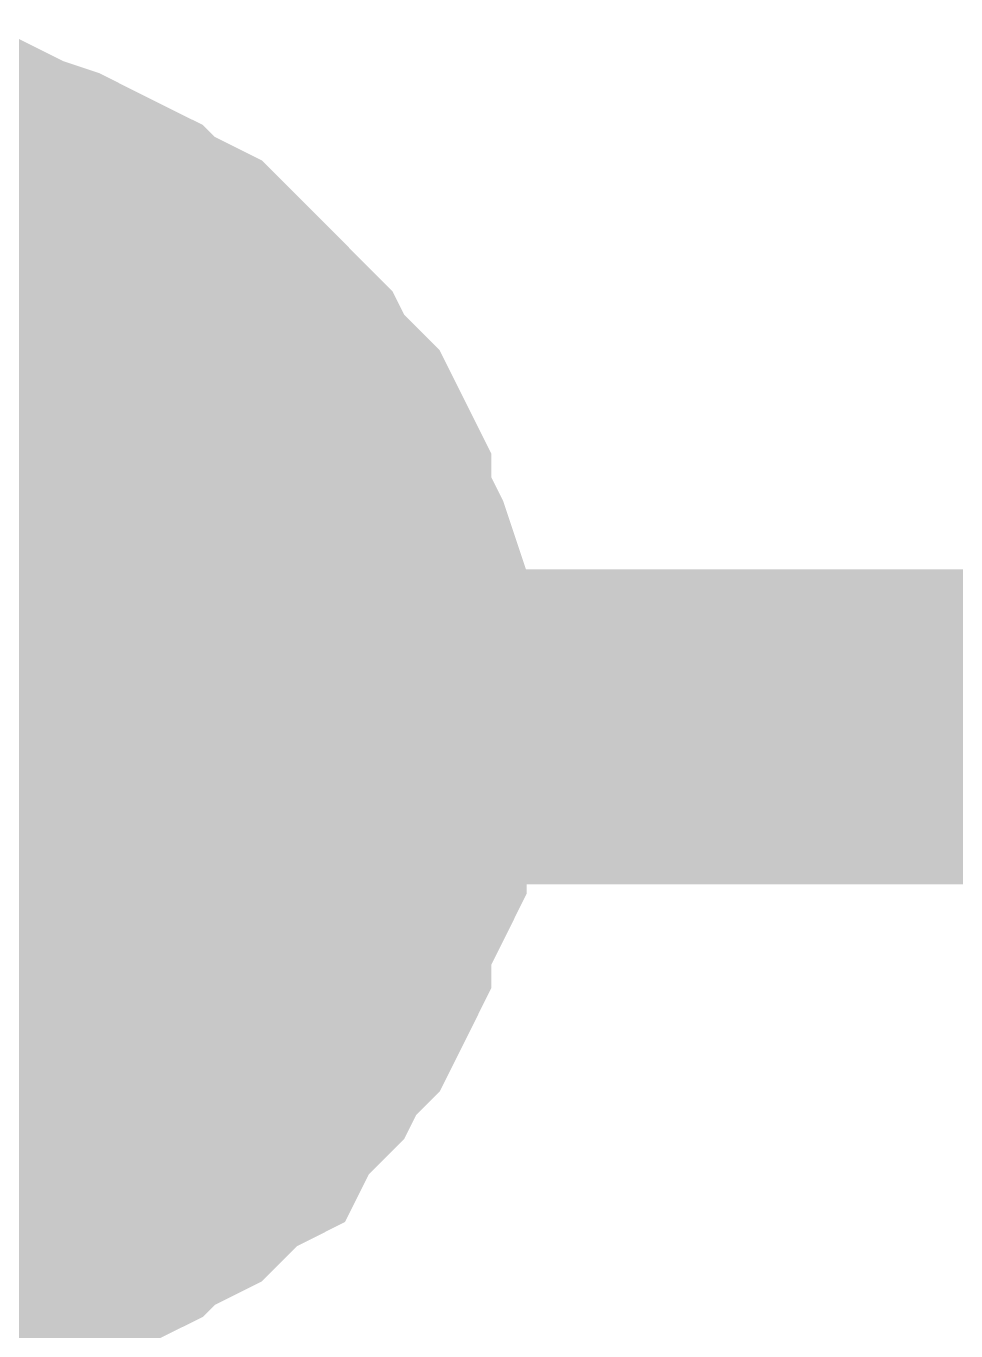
# Model space of a CAD drawing. Header units: inches. Extents: x 0 to 11.5, y 0 to 7.6.
# Drawn here: x 5.30705 to 5.34188, y 6.57696 to 6.62583 of the extents above; entities that cross this region are included whole.
import ezdxf

# ---------------------------------------------------------------- set-up
doc = ezdxf.new("R2010")
doc.units = ezdxf.units.IN
doc.header["$MEASUREMENT"] = 0
doc.layers.add('Sheet', color=255, linetype='Continuous')

msp = doc.modelspace()

# ---------------------------------------------------------------- linework, layer by layer
at = {"layer": 'Sheet'}
for points in [[(5.30045, 6.619926, 0.0118, 0.0118, 0), (5.301334, 6.619926, 0.0118, 0.0118, 0), (5.30266, 6.619926, 0.0118, 0.0118, 0), (5.303544, 6.619483, 0.0118, 0.0118, 0), (5.304428, 6.619483, 0.0118, 0.0118, 0), (5.305312, 6.619483, 0.0118, 0.0118, 0), (5.306196, 6.619041, 0.0118, 0.0118, 0), (5.307522, 6.618599, 0.0118, 0.0118, 0), (5.308406, 6.618156, 0.0118, 0.0118, 0), (5.30929, 6.617714, 0.0118, 0.0118, 0), (5.310175, 6.617272, 0.0118, 0.0118, 0), (5.310617, 6.61683, 0.0118, 0.0118, 0), (5.311501, 6.616387, 0.0118, 0.0118, 0), (5.312385, 6.615945, 0.0118, 0.0118, 0), (5.313269, 6.615061, 0.0118, 0.0118, 0), (5.313711, 6.614618, 0.0118, 0.0118, 0), (5.314595, 6.613734, 0.0118, 0.0118, 0), (5.315037, 6.613291, 0.0118, 0.0118, 0), (5.315921, 6.612407, 0.0118, 0.0118, 0), (5.316363, 6.611522, 0.0118, 0.0118, 0), (5.316805, 6.61108, 0.0118, 0.0118, 0), (5.317689, 6.610196, 0.0118, 0.0118, 0), (5.318131, 6.609311, 0.0118, 0.0118, 0), (5.318573, 6.608426, 0.0118, 0.0118, 0), (5.318573, 6.607542, 0.0118, 0.0118, 0), (5.319015, 6.606657, 0.0118, 0.0118, 0), (5.319457, 6.605773, 0.0118, 0.0118, 0), (5.319899, 6.604446, 0.0118, 0.0118, 0), (5.319899, 6.603561, 0.0118, 0.0118, 0), (5.319899, 6.602677, 0.0118, 0.0118, 0), (5.320341, 6.601792, 0.0118, 0.0118, 0), (5.320341, 6.600466, 0.0118, 0.0118, 0), (5.320341, 6.599581, 0.0118, 0.0118, 0)], [(5.30045, 6.619926, 0.0118, 0.0118, 0), (5.301334, 6.619926, 0.0118, 0.0118, 0), (5.30266, 6.619926, 0.0118, 0.0118, 0), (5.303544, 6.619483, 0.0118, 0.0118, 0), (5.304428, 6.619483, 0.0118, 0.0118, 0), (5.305312, 6.619483, 0.0118, 0.0118, 0), (5.306196, 6.619041, 0.0118, 0.0118, 0), (5.307522, 6.618599, 0.0118, 0.0118, 0), (5.308406, 6.618156, 0.0118, 0.0118, 0), (5.30929, 6.617714, 0.0118, 0.0118, 0), (5.310175, 6.617272, 0.0118, 0.0118, 0), (5.310617, 6.61683, 0.0118, 0.0118, 0), (5.311501, 6.616387, 0.0118, 0.0118, 0), (5.312385, 6.615945, 0.0118, 0.0118, 0), (5.313269, 6.615061, 0.0118, 0.0118, 0), (5.313711, 6.614618, 0.0118, 0.0118, 0), (5.314595, 6.613734, 0.0118, 0.0118, 0), (5.315037, 6.613291, 0.0118, 0.0118, 0), (5.315921, 6.612407, 0.0118, 0.0118, 0), (5.316363, 6.611522, 0.0118, 0.0118, 0), (5.316805, 6.61108, 0.0118, 0.0118, 0), (5.317689, 6.610196, 0.0118, 0.0118, 0), (5.318131, 6.609311, 0.0118, 0.0118, 0), (5.318573, 6.608426, 0.0118, 0.0118, 0), (5.318573, 6.607542, 0.0118, 0.0118, 0), (5.319015, 6.606657, 0.0118, 0.0118, 0), (5.319457, 6.605773, 0.0118, 0.0118, 0), (5.319899, 6.604446, 0.0118, 0.0118, 0), (5.319899, 6.603561, 0.0118, 0.0118, 0), (5.319899, 6.602677, 0.0118, 0.0118, 0), (5.320341, 6.601792, 0.0118, 0.0118, 0), (5.320341, 6.600466, 0.0118, 0.0118, 0), (5.320341, 6.599581, 0.0118, 0.0118, 0)], [(5.30045, 6.619926, 0.0118, 0.0118, 0), (5.301334, 6.619926, 0.0118, 0.0118, 0), (5.30266, 6.619926, 0.0118, 0.0118, 0), (5.303544, 6.619483, 0.0118, 0.0118, 0), (5.304428, 6.619483, 0.0118, 0.0118, 0), (5.305312, 6.619483, 0.0118, 0.0118, 0), (5.306196, 6.619041, 0.0118, 0.0118, 0), (5.307522, 6.618599, 0.0118, 0.0118, 0), (5.308406, 6.618156, 0.0118, 0.0118, 0), (5.30929, 6.617714, 0.0118, 0.0118, 0), (5.310175, 6.617272, 0.0118, 0.0118, 0), (5.310617, 6.61683, 0.0118, 0.0118, 0), (5.311501, 6.616387, 0.0118, 0.0118, 0), (5.312385, 6.615945, 0.0118, 0.0118, 0), (5.313269, 6.615061, 0.0118, 0.0118, 0), (5.313711, 6.614618, 0.0118, 0.0118, 0), (5.314595, 6.613734, 0.0118, 0.0118, 0), (5.315037, 6.613291, 0.0118, 0.0118, 0), (5.315921, 6.612407, 0.0118, 0.0118, 0), (5.316363, 6.611522, 0.0118, 0.0118, 0), (5.316805, 6.61108, 0.0118, 0.0118, 0), (5.317689, 6.610196, 0.0118, 0.0118, 0), (5.318131, 6.609311, 0.0118, 0.0118, 0), (5.318573, 6.608426, 0.0118, 0.0118, 0), (5.318573, 6.607542, 0.0118, 0.0118, 0), (5.319015, 6.606657, 0.0118, 0.0118, 0), (5.319457, 6.605773, 0.0118, 0.0118, 0), (5.319899, 6.604446, 0.0118, 0.0118, 0), (5.319899, 6.603561, 0.0118, 0.0118, 0), (5.319899, 6.602677, 0.0118, 0.0118, 0), (5.320341, 6.601792, 0.0118, 0.0118, 0), (5.320341, 6.600466, 0.0118, 0.0118, 0), (5.320341, 6.599581, 0.0118, 0.0118, 0)], [(5.30045, 6.619926, 0.0118, 0.0118, 0), (5.301334, 6.619926, 0.0118, 0.0118, 0), (5.30266, 6.619926, 0.0118, 0.0118, 0), (5.303544, 6.619483, 0.0118, 0.0118, 0), (5.304428, 6.619483, 0.0118, 0.0118, 0), (5.305312, 6.619483, 0.0118, 0.0118, 0), (5.306196, 6.619041, 0.0118, 0.0118, 0), (5.307522, 6.618599, 0.0118, 0.0118, 0), (5.308406, 6.618156, 0.0118, 0.0118, 0), (5.30929, 6.617714, 0.0118, 0.0118, 0), (5.310175, 6.617272, 0.0118, 0.0118, 0), (5.310617, 6.61683, 0.0118, 0.0118, 0), (5.311501, 6.616387, 0.0118, 0.0118, 0), (5.312385, 6.615945, 0.0118, 0.0118, 0), (5.313269, 6.615061, 0.0118, 0.0118, 0), (5.313711, 6.614618, 0.0118, 0.0118, 0), (5.314595, 6.613734, 0.0118, 0.0118, 0), (5.315037, 6.613291, 0.0118, 0.0118, 0), (5.315921, 6.612407, 0.0118, 0.0118, 0), (5.316363, 6.611522, 0.0118, 0.0118, 0), (5.316805, 6.61108, 0.0118, 0.0118, 0), (5.317689, 6.610196, 0.0118, 0.0118, 0), (5.318131, 6.609311, 0.0118, 0.0118, 0), (5.318573, 6.608426, 0.0118, 0.0118, 0), (5.318573, 6.607542, 0.0118, 0.0118, 0), (5.319015, 6.606657, 0.0118, 0.0118, 0), (5.319457, 6.605773, 0.0118, 0.0118, 0), (5.319899, 6.604446, 0.0118, 0.0118, 0), (5.319899, 6.603561, 0.0118, 0.0118, 0), (5.319899, 6.602677, 0.0118, 0.0118, 0), (5.320341, 6.601792, 0.0118, 0.0118, 0), (5.320341, 6.600466, 0.0118, 0.0118, 0), (5.320341, 6.599581, 0.0118, 0.0118, 0)], [(5.304428, 6.619483, 0.0039, 0.0039, 0), (5.305312, 6.619483, 0.0039, 0.0039, 0), (5.306196, 6.619041, 0.0039, 0.0039, 0), (5.307522, 6.618599, 0.0039, 0.0039, 0), (5.308406, 6.618156, 0.0039, 0.0039, 0), (5.30929, 6.617714, 0.0039, 0.0039, 0), (5.310175, 6.617272, 0.0039, 0.0039, 0), (5.310617, 6.61683, 0.0039, 0.0039, 0), (5.311501, 6.616387, 0.0039, 0.0039, 0), (5.312385, 6.615945, 0.0039, 0.0039, 0), (5.313269, 6.615061, 0.0039, 0.0039, 0), (5.313711, 6.614618, 0.0039, 0.0039, 0), (5.314595, 6.613734, 0.0039, 0.0039, 0), (5.315037, 6.613291, 0.0039, 0.0039, 0), (5.315921, 6.612407, 0.0039, 0.0039, 0), (5.316363, 6.611522, 0.0039, 0.0039, 0), (5.316805, 6.61108, 0.0039, 0.0039, 0), (5.317689, 6.610196, 0.0039, 0.0039, 0), (5.318131, 6.609311, 0.0039, 0.0039, 0), (5.318573, 6.608426, 0.0039, 0.0039, 0), (5.318573, 6.607542, 0.0039, 0.0039, 0), (5.319015, 6.606657, 0.0039, 0.0039, 0), (5.319457, 6.605773, 0.0039, 0.0039, 0), (5.319899, 6.604446, 0.0039, 0.0039, 0), (5.319899, 6.603561, 0.0039, 0.0039, 0), (5.319899, 6.602677, 0.0039, 0.0039, 0), (5.320341, 6.601792, 0.0039, 0.0039, 0), (5.320341, 6.600466, 0.0039, 0.0039, 0), (5.320341, 6.599581, 0.0039, 0.0039, 0)], [(5.304428, 6.619483, 0.0039, 0.0039, 0), (5.305312, 6.619483, 0.0039, 0.0039, 0), (5.306196, 6.619041, 0.0039, 0.0039, 0), (5.307522, 6.618599, 0.0039, 0.0039, 0), (5.308406, 6.618156, 0.0039, 0.0039, 0), (5.30929, 6.617714, 0.0039, 0.0039, 0), (5.310175, 6.617272, 0.0039, 0.0039, 0), (5.310617, 6.61683, 0.0039, 0.0039, 0), (5.311501, 6.616387, 0.0039, 0.0039, 0), (5.312385, 6.615945, 0.0039, 0.0039, 0), (5.313269, 6.615061, 0.0039, 0.0039, 0), (5.313711, 6.614618, 0.0039, 0.0039, 0), (5.314595, 6.613734, 0.0039, 0.0039, 0), (5.315037, 6.613291, 0.0039, 0.0039, 0), (5.315921, 6.612407, 0.0039, 0.0039, 0), (5.316363, 6.611522, 0.0039, 0.0039, 0), (5.316805, 6.61108, 0.0039, 0.0039, 0), (5.317689, 6.610196, 0.0039, 0.0039, 0), (5.318131, 6.609311, 0.0039, 0.0039, 0), (5.318573, 6.608426, 0.0039, 0.0039, 0), (5.318573, 6.607542, 0.0039, 0.0039, 0), (5.319015, 6.606657, 0.0039, 0.0039, 0), (5.319457, 6.605773, 0.0039, 0.0039, 0), (5.319899, 6.604446, 0.0039, 0.0039, 0), (5.319899, 6.603561, 0.0039, 0.0039, 0), (5.319899, 6.602677, 0.0039, 0.0039, 0), (5.320341, 6.601792, 0.0039, 0.0039, 0), (5.320341, 6.600466, 0.0039, 0.0039, 0), (5.320341, 6.599581, 0.0039, 0.0039, 0)], [(5.304428, 6.619483, 0.0039, 0.0039, 0), (5.305312, 6.619483, 0.0039, 0.0039, 0), (5.306196, 6.619041, 0.0039, 0.0039, 0), (5.307522, 6.618599, 0.0039, 0.0039, 0), (5.308406, 6.618156, 0.0039, 0.0039, 0), (5.30929, 6.617714, 0.0039, 0.0039, 0), (5.310175, 6.617272, 0.0039, 0.0039, 0), (5.310617, 6.61683, 0.0039, 0.0039, 0), (5.311501, 6.616387, 0.0039, 0.0039, 0), (5.312385, 6.615945, 0.0039, 0.0039, 0), (5.313269, 6.615061, 0.0039, 0.0039, 0), (5.313711, 6.614618, 0.0039, 0.0039, 0), (5.314595, 6.613734, 0.0039, 0.0039, 0), (5.315037, 6.613291, 0.0039, 0.0039, 0), (5.315921, 6.612407, 0.0039, 0.0039, 0), (5.316363, 6.611522, 0.0039, 0.0039, 0), (5.316805, 6.61108, 0.0039, 0.0039, 0), (5.317689, 6.610196, 0.0039, 0.0039, 0), (5.318131, 6.609311, 0.0039, 0.0039, 0), (5.318573, 6.608426, 0.0039, 0.0039, 0), (5.318573, 6.607542, 0.0039, 0.0039, 0), (5.319015, 6.606657, 0.0039, 0.0039, 0), (5.319457, 6.605773, 0.0039, 0.0039, 0), (5.319899, 6.604446, 0.0039, 0.0039, 0), (5.319899, 6.603561, 0.0039, 0.0039, 0), (5.319899, 6.602677, 0.0039, 0.0039, 0), (5.320341, 6.601792, 0.0039, 0.0039, 0), (5.320341, 6.600466, 0.0039, 0.0039, 0), (5.320341, 6.599581, 0.0039, 0.0039, 0)], [(5.304428, 6.619483, 0.0039, 0.0039, 0), (5.305312, 6.619483, 0.0039, 0.0039, 0), (5.306196, 6.619041, 0.0039, 0.0039, 0), (5.307522, 6.618599, 0.0039, 0.0039, 0), (5.308406, 6.618156, 0.0039, 0.0039, 0), (5.30929, 6.617714, 0.0039, 0.0039, 0), (5.310175, 6.617272, 0.0039, 0.0039, 0), (5.310617, 6.61683, 0.0039, 0.0039, 0), (5.311501, 6.616387, 0.0039, 0.0039, 0), (5.312385, 6.615945, 0.0039, 0.0039, 0), (5.313269, 6.615061, 0.0039, 0.0039, 0), (5.313711, 6.614618, 0.0039, 0.0039, 0), (5.314595, 6.613734, 0.0039, 0.0039, 0), (5.315037, 6.613291, 0.0039, 0.0039, 0), (5.315921, 6.612407, 0.0039, 0.0039, 0), (5.316363, 6.611522, 0.0039, 0.0039, 0), (5.316805, 6.61108, 0.0039, 0.0039, 0), (5.317689, 6.610196, 0.0039, 0.0039, 0), (5.318131, 6.609311, 0.0039, 0.0039, 0), (5.318573, 6.608426, 0.0039, 0.0039, 0), (5.318573, 6.607542, 0.0039, 0.0039, 0), (5.319015, 6.606657, 0.0039, 0.0039, 0), (5.319457, 6.605773, 0.0039, 0.0039, 0), (5.319899, 6.604446, 0.0039, 0.0039, 0), (5.319899, 6.603561, 0.0039, 0.0039, 0), (5.319899, 6.602677, 0.0039, 0.0039, 0), (5.320341, 6.601792, 0.0039, 0.0039, 0), (5.320341, 6.600466, 0.0039, 0.0039, 0), (5.320341, 6.599581, 0.0039, 0.0039, 0)], [(3.401464, 4.399721, 0.0118, 0.0118, 0), (3.301564, 4.399721, 0.0118, 0.0118, 0), (3.301564, 6.599581, 0.0118, 0.0118, 0), (5.30045, 6.599581, 0.0118, 0.0118, 0), (5.50025, 6.599581, 0.0118, 0.0118, 0)], [(5.320341, 6.599581, 0.0118, 0.0118, 0), (5.320341, 6.598696, 0.0118, 0.0118, 0), (5.320341, 6.597812, 0.0118, 0.0118, 0), (5.319899, 6.596485, 0.0118, 0.0118, 0), (5.319899, 6.595601, 0.0118, 0.0118, 0), (5.319899, 6.594716, 0.0118, 0.0118, 0), (5.319457, 6.593831, 0.0118, 0.0118, 0), (5.319015, 6.592947, 0.0118, 0.0118, 0), (5.318573, 6.592062, 0.0118, 0.0118, 0), (5.318573, 6.591178, 0.0118, 0.0118, 0), (5.318131, 6.590293, 0.0118, 0.0118, 0), (5.317689, 6.589409, 0.0118, 0.0118, 0), (5.316805, 6.588524, 0.0118, 0.0118, 0), (5.316363, 6.58764, 0.0118, 0.0118, 0), (5.315921, 6.587197, 0.0118, 0.0118, 0), (5.315037, 6.586313, 0.0118, 0.0118, 0), (5.314595, 6.585428, 0.0118, 0.0118, 0), (5.313711, 6.584986, 0.0118, 0.0118, 0), (5.313269, 6.584544, 0.0118, 0.0118, 0), (5.312385, 6.583659, 0.0118, 0.0118, 0), (5.311501, 6.583217, 0.0118, 0.0118, 0), (5.310617, 6.582775, 0.0118, 0.0118, 0), (5.310175, 6.582332, 0.0118, 0.0118, 0), (5.30929, 6.58189, 0.0118, 0.0118, 0), (5.308406, 6.581448, 0.0118, 0.0118, 0), (5.307522, 6.581006, 0.0118, 0.0118, 0), (5.306196, 6.580563, 0.0118, 0.0118, 0), (5.305312, 6.580121, 0.0118, 0.0118, 0), (5.304428, 6.580121, 0.0118, 0.0118, 0), (5.303544, 6.580121, 0.0118, 0.0118, 0), (5.30266, 6.579679, 0.0118, 0.0118, 0), (5.301334, 6.579679, 0.0118, 0.0118, 0), (5.30045, 6.579679, 0.0118, 0.0118, 0)], [(5.320341, 6.599581, 0.0118, 0.0118, 0), (5.320341, 6.598696, 0.0118, 0.0118, 0), (5.320341, 6.597812, 0.0118, 0.0118, 0), (5.319899, 6.596485, 0.0118, 0.0118, 0), (5.319899, 6.595601, 0.0118, 0.0118, 0), (5.319899, 6.594716, 0.0118, 0.0118, 0), (5.319457, 6.593831, 0.0118, 0.0118, 0), (5.319015, 6.592947, 0.0118, 0.0118, 0), (5.318573, 6.592062, 0.0118, 0.0118, 0), (5.318573, 6.591178, 0.0118, 0.0118, 0), (5.318131, 6.590293, 0.0118, 0.0118, 0), (5.317689, 6.589409, 0.0118, 0.0118, 0), (5.316805, 6.588524, 0.0118, 0.0118, 0), (5.316363, 6.58764, 0.0118, 0.0118, 0), (5.315921, 6.587197, 0.0118, 0.0118, 0), (5.315037, 6.586313, 0.0118, 0.0118, 0), (5.314595, 6.585428, 0.0118, 0.0118, 0), (5.313711, 6.584986, 0.0118, 0.0118, 0), (5.313269, 6.584544, 0.0118, 0.0118, 0), (5.312385, 6.583659, 0.0118, 0.0118, 0), (5.311501, 6.583217, 0.0118, 0.0118, 0), (5.310617, 6.582775, 0.0118, 0.0118, 0), (5.310175, 6.582332, 0.0118, 0.0118, 0), (5.30929, 6.58189, 0.0118, 0.0118, 0), (5.308406, 6.581448, 0.0118, 0.0118, 0), (5.307522, 6.581006, 0.0118, 0.0118, 0), (5.306196, 6.580563, 0.0118, 0.0118, 0), (5.305312, 6.580121, 0.0118, 0.0118, 0), (5.304428, 6.580121, 0.0118, 0.0118, 0), (5.303544, 6.580121, 0.0118, 0.0118, 0), (5.30266, 6.579679, 0.0118, 0.0118, 0), (5.301334, 6.579679, 0.0118, 0.0118, 0), (5.30045, 6.579679, 0.0118, 0.0118, 0)], [(5.320341, 6.599581, 0.0118, 0.0118, 0), (5.320341, 6.598696, 0.0118, 0.0118, 0), (5.320341, 6.597812, 0.0118, 0.0118, 0), (5.319899, 6.596485, 0.0118, 0.0118, 0), (5.319899, 6.595601, 0.0118, 0.0118, 0), (5.319899, 6.594716, 0.0118, 0.0118, 0), (5.319457, 6.593831, 0.0118, 0.0118, 0), (5.319015, 6.592947, 0.0118, 0.0118, 0), (5.318573, 6.592062, 0.0118, 0.0118, 0), (5.318573, 6.591178, 0.0118, 0.0118, 0), (5.318131, 6.590293, 0.0118, 0.0118, 0), (5.317689, 6.589409, 0.0118, 0.0118, 0), (5.316805, 6.588524, 0.0118, 0.0118, 0), (5.316363, 6.58764, 0.0118, 0.0118, 0), (5.315921, 6.587197, 0.0118, 0.0118, 0), (5.315037, 6.586313, 0.0118, 0.0118, 0), (5.314595, 6.585428, 0.0118, 0.0118, 0), (5.313711, 6.584986, 0.0118, 0.0118, 0), (5.313269, 6.584544, 0.0118, 0.0118, 0), (5.312385, 6.583659, 0.0118, 0.0118, 0), (5.311501, 6.583217, 0.0118, 0.0118, 0), (5.310617, 6.582775, 0.0118, 0.0118, 0), (5.310175, 6.582332, 0.0118, 0.0118, 0), (5.30929, 6.58189, 0.0118, 0.0118, 0), (5.308406, 6.581448, 0.0118, 0.0118, 0), (5.307522, 6.581006, 0.0118, 0.0118, 0), (5.306196, 6.580563, 0.0118, 0.0118, 0), (5.305312, 6.580121, 0.0118, 0.0118, 0), (5.304428, 6.580121, 0.0118, 0.0118, 0), (5.303544, 6.580121, 0.0118, 0.0118, 0), (5.30266, 6.579679, 0.0118, 0.0118, 0), (5.301334, 6.579679, 0.0118, 0.0118, 0), (5.30045, 6.579679, 0.0118, 0.0118, 0)], [(5.320341, 6.599581, 0.0118, 0.0118, 0), (5.320341, 6.598696, 0.0118, 0.0118, 0), (5.320341, 6.597812, 0.0118, 0.0118, 0), (5.319899, 6.596485, 0.0118, 0.0118, 0), (5.319899, 6.595601, 0.0118, 0.0118, 0), (5.319899, 6.594716, 0.0118, 0.0118, 0), (5.319457, 6.593831, 0.0118, 0.0118, 0), (5.319015, 6.592947, 0.0118, 0.0118, 0), (5.318573, 6.592062, 0.0118, 0.0118, 0), (5.318573, 6.591178, 0.0118, 0.0118, 0), (5.318131, 6.590293, 0.0118, 0.0118, 0), (5.317689, 6.589409, 0.0118, 0.0118, 0), (5.316805, 6.588524, 0.0118, 0.0118, 0), (5.316363, 6.58764, 0.0118, 0.0118, 0), (5.315921, 6.587197, 0.0118, 0.0118, 0), (5.315037, 6.586313, 0.0118, 0.0118, 0), (5.314595, 6.585428, 0.0118, 0.0118, 0), (5.313711, 6.584986, 0.0118, 0.0118, 0), (5.313269, 6.584544, 0.0118, 0.0118, 0), (5.312385, 6.583659, 0.0118, 0.0118, 0), (5.311501, 6.583217, 0.0118, 0.0118, 0), (5.310617, 6.582775, 0.0118, 0.0118, 0), (5.310175, 6.582332, 0.0118, 0.0118, 0), (5.30929, 6.58189, 0.0118, 0.0118, 0), (5.308406, 6.581448, 0.0118, 0.0118, 0), (5.307522, 6.581006, 0.0118, 0.0118, 0), (5.306196, 6.580563, 0.0118, 0.0118, 0), (5.305312, 6.580121, 0.0118, 0.0118, 0), (5.304428, 6.580121, 0.0118, 0.0118, 0), (5.303544, 6.580121, 0.0118, 0.0118, 0), (5.30266, 6.579679, 0.0118, 0.0118, 0), (5.301334, 6.579679, 0.0118, 0.0118, 0), (5.30045, 6.579679, 0.0118, 0.0118, 0)], [(5.320341, 6.599581, 0.0118, 0.0118, 0), (5.320341, 6.599581, 0.0118, 0.0118, 0), (5.320341, 6.599581, 0.0118, 0.0118, 0), (5.320341, 6.599581, 0.0118, 0.0118, 0), (5.320341, 6.599581, 0.0118, 0.0118, 0), (5.320341, 6.599581, 0.0118, 0.0118, 0), (5.320341, 6.599581, 0.0118, 0.0118, 0), (5.320341, 6.599581, 0.0118, 0.0118, 0), (5.320341, 6.599581, 0.0118, 0.0118, 0), (5.320341, 6.599581, 0.0118, 0.0118, 0), (5.320341, 6.599581, 0.0118, 0.0118, 0), (5.320341, 6.599581, 0.0118, 0.0118, 0), (5.320341, 6.599581, 0.0118, 0.0118, 0), (5.320341, 6.599581, 0.0118, 0.0118, 0), (5.320341, 6.599581, 0.0118, 0.0118, 0), (5.320341, 6.599581, 0.0118, 0.0118, 0), (5.320341, 6.599581, 0.0118, 0.0118, 0), (5.320341, 6.599581, 0.0118, 0.0118, 0), (5.320341, 6.599581, 0.0118, 0.0118, 0), (5.320341, 6.599581, 0.0118, 0.0118, 0), (5.320341, 6.599581, 0.0118, 0.0118, 0), (5.320341, 6.599581, 0.0118, 0.0118, 0), (5.320341, 6.599581, 0.0118, 0.0118, 0), (5.320341, 6.599581, 0.0118, 0.0118, 0), (5.320341, 6.599581, 0.0118, 0.0118, 0), (5.320341, 6.599581, 0.0118, 0.0118, 0), (5.320341, 6.599581, 0.0118, 0.0118, 0), (5.320341, 6.599581, 0.0118, 0.0118, 0), (5.320341, 6.599581, 0.0118, 0.0118, 0), (5.320341, 6.599581, 0.0118, 0.0118, 0), (5.320341, 6.599581, 0.0118, 0.0118, 0), (5.320341, 6.599581, 0.0118, 0.0118, 0), (5.320341, 6.599581, 0.0118, 0.0118, 0)], [(5.320341, 6.599581, 0.0118, 0.0118, 0), (5.320341, 6.599581, 0.0118, 0.0118, 0)], [(5.320341, 6.599581, 0.0118, 0.0118, 0), (5.320341, 6.599581, 0.0118, 0.0118, 0), (5.320341, 6.599581, 0.0118, 0.0118, 0), (5.320341, 6.599581, 0.0118, 0.0118, 0), (5.320341, 6.599581, 0.0118, 0.0118, 0), (5.320341, 6.599581, 0.0118, 0.0118, 0), (5.320341, 6.599581, 0.0118, 0.0118, 0), (5.320341, 6.599581, 0.0118, 0.0118, 0), (5.320341, 6.599581, 0.0118, 0.0118, 0), (5.320341, 6.599581, 0.0118, 0.0118, 0), (5.320341, 6.599581, 0.0118, 0.0118, 0), (5.320341, 6.599581, 0.0118, 0.0118, 0), (5.320341, 6.599581, 0.0118, 0.0118, 0), (5.320341, 6.599581, 0.0118, 0.0118, 0), (5.320341, 6.599581, 0.0118, 0.0118, 0), (5.320341, 6.599581, 0.0118, 0.0118, 0), (5.320341, 6.599581, 0.0118, 0.0118, 0), (5.320341, 6.599581, 0.0118, 0.0118, 0), (5.320341, 6.599581, 0.0118, 0.0118, 0), (5.320341, 6.599581, 0.0118, 0.0118, 0), (5.320341, 6.599581, 0.0118, 0.0118, 0), (5.320341, 6.599581, 0.0118, 0.0118, 0), (5.320341, 6.599581, 0.0118, 0.0118, 0), (5.320341, 6.599581, 0.0118, 0.0118, 0), (5.320341, 6.599581, 0.0118, 0.0118, 0), (5.320341, 6.599581, 0.0118, 0.0118, 0), (5.320341, 6.599581, 0.0118, 0.0118, 0), (5.320341, 6.599581, 0.0118, 0.0118, 0), (5.320341, 6.599581, 0.0118, 0.0118, 0), (5.320341, 6.599581, 0.0118, 0.0118, 0), (5.320341, 6.599581, 0.0118, 0.0118, 0), (5.320341, 6.599581, 0.0118, 0.0118, 0), (5.320341, 6.599581, 0.0118, 0.0118, 0)], [(5.320341, 6.599581, 0.0118, 0.0118, 0), (5.320341, 6.599581, 0.0118, 0.0118, 0)], [(5.320341, 6.599581, 0.0118, 0.0118, 0), (5.320341, 6.599581, 0.0118, 0.0118, 0), (5.320341, 6.599581, 0.0118, 0.0118, 0), (5.320341, 6.599581, 0.0118, 0.0118, 0), (5.320341, 6.599581, 0.0118, 0.0118, 0), (5.320341, 6.599581, 0.0118, 0.0118, 0), (5.320341, 6.599581, 0.0118, 0.0118, 0), (5.320341, 6.599581, 0.0118, 0.0118, 0), (5.320341, 6.599581, 0.0118, 0.0118, 0), (5.320341, 6.599581, 0.0118, 0.0118, 0), (5.320341, 6.599581, 0.0118, 0.0118, 0), (5.320341, 6.599581, 0.0118, 0.0118, 0), (5.320341, 6.599581, 0.0118, 0.0118, 0), (5.320341, 6.599581, 0.0118, 0.0118, 0), (5.320341, 6.599581, 0.0118, 0.0118, 0), (5.320341, 6.599581, 0.0118, 0.0118, 0), (5.320341, 6.599581, 0.0118, 0.0118, 0), (5.320341, 6.599581, 0.0118, 0.0118, 0), (5.320341, 6.599581, 0.0118, 0.0118, 0), (5.320341, 6.599581, 0.0118, 0.0118, 0), (5.320341, 6.599581, 0.0118, 0.0118, 0), (5.320341, 6.599581, 0.0118, 0.0118, 0), (5.320341, 6.599581, 0.0118, 0.0118, 0), (5.320341, 6.599581, 0.0118, 0.0118, 0), (5.320341, 6.599581, 0.0118, 0.0118, 0), (5.320341, 6.599581, 0.0118, 0.0118, 0), (5.320341, 6.599581, 0.0118, 0.0118, 0), (5.320341, 6.599581, 0.0118, 0.0118, 0), (5.320341, 6.599581, 0.0118, 0.0118, 0), (5.320341, 6.599581, 0.0118, 0.0118, 0), (5.320341, 6.599581, 0.0118, 0.0118, 0), (5.320341, 6.599581, 0.0118, 0.0118, 0), (5.320341, 6.599581, 0.0118, 0.0118, 0)], [(5.320341, 6.599581, 0.0118, 0.0118, 0), (5.320341, 6.599581, 0.0118, 0.0118, 0)], [(5.320341, 6.599581, 0.0118, 0.0118, 0), (5.320341, 6.599581, 0.0118, 0.0118, 0), (5.320341, 6.599581, 0.0118, 0.0118, 0), (5.320341, 6.599581, 0.0118, 0.0118, 0), (5.320341, 6.599581, 0.0118, 0.0118, 0), (5.320341, 6.599581, 0.0118, 0.0118, 0), (5.320341, 6.599581, 0.0118, 0.0118, 0), (5.320341, 6.599581, 0.0118, 0.0118, 0), (5.320341, 6.599581, 0.0118, 0.0118, 0), (5.320341, 6.599581, 0.0118, 0.0118, 0), (5.320341, 6.599581, 0.0118, 0.0118, 0), (5.320341, 6.599581, 0.0118, 0.0118, 0), (5.320341, 6.599581, 0.0118, 0.0118, 0), (5.320341, 6.599581, 0.0118, 0.0118, 0), (5.320341, 6.599581, 0.0118, 0.0118, 0), (5.320341, 6.599581, 0.0118, 0.0118, 0), (5.320341, 6.599581, 0.0118, 0.0118, 0), (5.320341, 6.599581, 0.0118, 0.0118, 0), (5.320341, 6.599581, 0.0118, 0.0118, 0), (5.320341, 6.599581, 0.0118, 0.0118, 0), (5.320341, 6.599581, 0.0118, 0.0118, 0), (5.320341, 6.599581, 0.0118, 0.0118, 0), (5.320341, 6.599581, 0.0118, 0.0118, 0), (5.320341, 6.599581, 0.0118, 0.0118, 0), (5.320341, 6.599581, 0.0118, 0.0118, 0), (5.320341, 6.599581, 0.0118, 0.0118, 0), (5.320341, 6.599581, 0.0118, 0.0118, 0), (5.320341, 6.599581, 0.0118, 0.0118, 0), (5.320341, 6.599581, 0.0118, 0.0118, 0), (5.320341, 6.599581, 0.0118, 0.0118, 0), (5.320341, 6.599581, 0.0118, 0.0118, 0), (5.320341, 6.599581, 0.0118, 0.0118, 0), (5.320341, 6.599581, 0.0118, 0.0118, 0)], [(5.320341, 6.599581, 0.0118, 0.0118, 0), (5.320341, 6.599581, 0.0118, 0.0118, 0)], [(5.320341, 6.599581, 0.0039, 0.0039, 0), (5.320341, 6.598696, 0.0039, 0.0039, 0), (5.320341, 6.597812, 0.0039, 0.0039, 0), (5.319899, 6.596485, 0.0039, 0.0039, 0), (5.319899, 6.595601, 0.0039, 0.0039, 0), (5.319899, 6.594716, 0.0039, 0.0039, 0), (5.319457, 6.593831, 0.0039, 0.0039, 0), (5.319015, 6.592947, 0.0039, 0.0039, 0), (5.318573, 6.592062, 0.0039, 0.0039, 0), (5.318573, 6.591178, 0.0039, 0.0039, 0), (5.318131, 6.590293, 0.0039, 0.0039, 0), (5.317689, 6.589409, 0.0039, 0.0039, 0), (5.316805, 6.588524, 0.0039, 0.0039, 0), (5.316363, 6.58764, 0.0039, 0.0039, 0), (5.315921, 6.587197, 0.0039, 0.0039, 0), (5.315037, 6.586313, 0.0039, 0.0039, 0), (5.314595, 6.585428, 0.0039, 0.0039, 0), (5.313711, 6.584986, 0.0039, 0.0039, 0), (5.313269, 6.584544, 0.0039, 0.0039, 0), (5.312385, 6.583659, 0.0039, 0.0039, 0), (5.311501, 6.583217, 0.0039, 0.0039, 0), (5.310617, 6.582775, 0.0039, 0.0039, 0), (5.310175, 6.582332, 0.0039, 0.0039, 0), (5.30929, 6.58189, 0.0039, 0.0039, 0), (5.308406, 6.581448, 0.0039, 0.0039, 0), (5.307522, 6.581006, 0.0039, 0.0039, 0), (5.306196, 6.580563, 0.0039, 0.0039, 0), (5.305312, 6.580121, 0.0039, 0.0039, 0), (5.304428, 6.580121, 0.0039, 0.0039, 0)], [(5.320341, 6.599581, 0.0039, 0.0039, 0), (5.320341, 6.598696, 0.0039, 0.0039, 0), (5.320341, 6.597812, 0.0039, 0.0039, 0), (5.319899, 6.596485, 0.0039, 0.0039, 0), (5.319899, 6.595601, 0.0039, 0.0039, 0), (5.319899, 6.594716, 0.0039, 0.0039, 0), (5.319457, 6.593831, 0.0039, 0.0039, 0), (5.319015, 6.592947, 0.0039, 0.0039, 0), (5.318573, 6.592062, 0.0039, 0.0039, 0), (5.318573, 6.591178, 0.0039, 0.0039, 0), (5.318131, 6.590293, 0.0039, 0.0039, 0), (5.317689, 6.589409, 0.0039, 0.0039, 0), (5.316805, 6.588524, 0.0039, 0.0039, 0), (5.316363, 6.58764, 0.0039, 0.0039, 0), (5.315921, 6.587197, 0.0039, 0.0039, 0), (5.315037, 6.586313, 0.0039, 0.0039, 0), (5.314595, 6.585428, 0.0039, 0.0039, 0), (5.313711, 6.584986, 0.0039, 0.0039, 0), (5.313269, 6.584544, 0.0039, 0.0039, 0), (5.312385, 6.583659, 0.0039, 0.0039, 0), (5.311501, 6.583217, 0.0039, 0.0039, 0), (5.310617, 6.582775, 0.0039, 0.0039, 0), (5.310175, 6.582332, 0.0039, 0.0039, 0), (5.30929, 6.58189, 0.0039, 0.0039, 0), (5.308406, 6.581448, 0.0039, 0.0039, 0), (5.307522, 6.581006, 0.0039, 0.0039, 0), (5.306196, 6.580563, 0.0039, 0.0039, 0), (5.305312, 6.580121, 0.0039, 0.0039, 0), (5.304428, 6.580121, 0.0039, 0.0039, 0)], [(5.320341, 6.599581, 0.0039, 0.0039, 0), (5.320341, 6.598696, 0.0039, 0.0039, 0), (5.320341, 6.597812, 0.0039, 0.0039, 0), (5.319899, 6.596485, 0.0039, 0.0039, 0), (5.319899, 6.595601, 0.0039, 0.0039, 0), (5.319899, 6.594716, 0.0039, 0.0039, 0), (5.319457, 6.593831, 0.0039, 0.0039, 0), (5.319015, 6.592947, 0.0039, 0.0039, 0), (5.318573, 6.592062, 0.0039, 0.0039, 0), (5.318573, 6.591178, 0.0039, 0.0039, 0), (5.318131, 6.590293, 0.0039, 0.0039, 0), (5.317689, 6.589409, 0.0039, 0.0039, 0), (5.316805, 6.588524, 0.0039, 0.0039, 0), (5.316363, 6.58764, 0.0039, 0.0039, 0), (5.315921, 6.587197, 0.0039, 0.0039, 0), (5.315037, 6.586313, 0.0039, 0.0039, 0), (5.314595, 6.585428, 0.0039, 0.0039, 0), (5.313711, 6.584986, 0.0039, 0.0039, 0), (5.313269, 6.584544, 0.0039, 0.0039, 0), (5.312385, 6.583659, 0.0039, 0.0039, 0), (5.311501, 6.583217, 0.0039, 0.0039, 0), (5.310617, 6.582775, 0.0039, 0.0039, 0), (5.310175, 6.582332, 0.0039, 0.0039, 0), (5.30929, 6.58189, 0.0039, 0.0039, 0), (5.308406, 6.581448, 0.0039, 0.0039, 0), (5.307522, 6.581006, 0.0039, 0.0039, 0), (5.306196, 6.580563, 0.0039, 0.0039, 0), (5.305312, 6.580121, 0.0039, 0.0039, 0), (5.304428, 6.580121, 0.0039, 0.0039, 0)], [(5.320341, 6.599581, 0.0039, 0.0039, 0), (5.320341, 6.598696, 0.0039, 0.0039, 0), (5.320341, 6.597812, 0.0039, 0.0039, 0), (5.319899, 6.596485, 0.0039, 0.0039, 0), (5.319899, 6.595601, 0.0039, 0.0039, 0), (5.319899, 6.594716, 0.0039, 0.0039, 0), (5.319457, 6.593831, 0.0039, 0.0039, 0), (5.319015, 6.592947, 0.0039, 0.0039, 0), (5.318573, 6.592062, 0.0039, 0.0039, 0), (5.318573, 6.591178, 0.0039, 0.0039, 0), (5.318131, 6.590293, 0.0039, 0.0039, 0), (5.317689, 6.589409, 0.0039, 0.0039, 0), (5.316805, 6.588524, 0.0039, 0.0039, 0), (5.316363, 6.58764, 0.0039, 0.0039, 0), (5.315921, 6.587197, 0.0039, 0.0039, 0), (5.315037, 6.586313, 0.0039, 0.0039, 0), (5.314595, 6.585428, 0.0039, 0.0039, 0), (5.313711, 6.584986, 0.0039, 0.0039, 0), (5.313269, 6.584544, 0.0039, 0.0039, 0), (5.312385, 6.583659, 0.0039, 0.0039, 0), (5.311501, 6.583217, 0.0039, 0.0039, 0), (5.310617, 6.582775, 0.0039, 0.0039, 0), (5.310175, 6.582332, 0.0039, 0.0039, 0), (5.30929, 6.58189, 0.0039, 0.0039, 0), (5.308406, 6.581448, 0.0039, 0.0039, 0), (5.307522, 6.581006, 0.0039, 0.0039, 0), (5.306196, 6.580563, 0.0039, 0.0039, 0), (5.305312, 6.580121, 0.0039, 0.0039, 0), (5.304428, 6.580121, 0.0039, 0.0039, 0)], [(5.320341, 6.599581, 0.0039, 0.0039, 0), (5.320341, 6.599581, 0.0039, 0.0039, 0), (5.320341, 6.599581, 0.0039, 0.0039, 0), (5.320341, 6.599581, 0.0039, 0.0039, 0), (5.320341, 6.599581, 0.0039, 0.0039, 0), (5.320341, 6.599581, 0.0039, 0.0039, 0), (5.320341, 6.599581, 0.0039, 0.0039, 0), (5.320341, 6.599581, 0.0039, 0.0039, 0), (5.320341, 6.599581, 0.0039, 0.0039, 0), (5.320341, 6.599581, 0.0039, 0.0039, 0), (5.320341, 6.599581, 0.0039, 0.0039, 0), (5.320341, 6.599581, 0.0039, 0.0039, 0), (5.320341, 6.599581, 0.0039, 0.0039, 0), (5.320341, 6.599581, 0.0039, 0.0039, 0), (5.320341, 6.599581, 0.0039, 0.0039, 0), (5.320341, 6.599581, 0.0039, 0.0039, 0), (5.320341, 6.599581, 0.0039, 0.0039, 0), (5.320341, 6.599581, 0.0039, 0.0039, 0), (5.320341, 6.599581, 0.0039, 0.0039, 0), (5.320341, 6.599581, 0.0039, 0.0039, 0), (5.320341, 6.599581, 0.0039, 0.0039, 0), (5.320341, 6.599581, 0.0039, 0.0039, 0), (5.320341, 6.599581, 0.0039, 0.0039, 0), (5.320341, 6.599581, 0.0039, 0.0039, 0), (5.320341, 6.599581, 0.0039, 0.0039, 0), (5.320341, 6.599581, 0.0039, 0.0039, 0), (5.320341, 6.599581, 0.0039, 0.0039, 0), (5.320341, 6.599581, 0.0039, 0.0039, 0), (5.320341, 6.599581, 0.0039, 0.0039, 0), (5.320341, 6.599581, 0.0039, 0.0039, 0), (5.320341, 6.599581, 0.0039, 0.0039, 0), (5.320341, 6.599581, 0.0039, 0.0039, 0), (5.320341, 6.599581, 0.0039, 0.0039, 0)], [(5.320341, 6.599581, 0.0039, 0.0039, 0), (5.320341, 6.599581, 0.0039, 0.0039, 0)], [(5.320341, 6.599581, 0.0039, 0.0039, 0), (5.320341, 6.599581, 0.0039, 0.0039, 0), (5.320341, 6.599581, 0.0039, 0.0039, 0), (5.320341, 6.599581, 0.0039, 0.0039, 0), (5.320341, 6.599581, 0.0039, 0.0039, 0), (5.320341, 6.599581, 0.0039, 0.0039, 0), (5.320341, 6.599581, 0.0039, 0.0039, 0), (5.320341, 6.599581, 0.0039, 0.0039, 0), (5.320341, 6.599581, 0.0039, 0.0039, 0), (5.320341, 6.599581, 0.0039, 0.0039, 0), (5.320341, 6.599581, 0.0039, 0.0039, 0), (5.320341, 6.599581, 0.0039, 0.0039, 0), (5.320341, 6.599581, 0.0039, 0.0039, 0), (5.320341, 6.599581, 0.0039, 0.0039, 0), (5.320341, 6.599581, 0.0039, 0.0039, 0), (5.320341, 6.599581, 0.0039, 0.0039, 0), (5.320341, 6.599581, 0.0039, 0.0039, 0), (5.320341, 6.599581, 0.0039, 0.0039, 0), (5.320341, 6.599581, 0.0039, 0.0039, 0), (5.320341, 6.599581, 0.0039, 0.0039, 0), (5.320341, 6.599581, 0.0039, 0.0039, 0), (5.320341, 6.599581, 0.0039, 0.0039, 0), (5.320341, 6.599581, 0.0039, 0.0039, 0), (5.320341, 6.599581, 0.0039, 0.0039, 0), (5.320341, 6.599581, 0.0039, 0.0039, 0), (5.320341, 6.599581, 0.0039, 0.0039, 0), (5.320341, 6.599581, 0.0039, 0.0039, 0), (5.320341, 6.599581, 0.0039, 0.0039, 0), (5.320341, 6.599581, 0.0039, 0.0039, 0), (5.320341, 6.599581, 0.0039, 0.0039, 0), (5.320341, 6.599581, 0.0039, 0.0039, 0), (5.320341, 6.599581, 0.0039, 0.0039, 0), (5.320341, 6.599581, 0.0039, 0.0039, 0)], [(5.320341, 6.599581, 0.0039, 0.0039, 0), (5.320341, 6.599581, 0.0039, 0.0039, 0)], [(5.320341, 6.599581, 0.0039, 0.0039, 0), (5.320341, 6.599581, 0.0039, 0.0039, 0), (5.320341, 6.599581, 0.0039, 0.0039, 0), (5.320341, 6.599581, 0.0039, 0.0039, 0), (5.320341, 6.599581, 0.0039, 0.0039, 0), (5.320341, 6.599581, 0.0039, 0.0039, 0), (5.320341, 6.599581, 0.0039, 0.0039, 0), (5.320341, 6.599581, 0.0039, 0.0039, 0), (5.320341, 6.599581, 0.0039, 0.0039, 0), (5.320341, 6.599581, 0.0039, 0.0039, 0), (5.320341, 6.599581, 0.0039, 0.0039, 0), (5.320341, 6.599581, 0.0039, 0.0039, 0), (5.320341, 6.599581, 0.0039, 0.0039, 0), (5.320341, 6.599581, 0.0039, 0.0039, 0), (5.320341, 6.599581, 0.0039, 0.0039, 0), (5.320341, 6.599581, 0.0039, 0.0039, 0), (5.320341, 6.599581, 0.0039, 0.0039, 0), (5.320341, 6.599581, 0.0039, 0.0039, 0), (5.320341, 6.599581, 0.0039, 0.0039, 0), (5.320341, 6.599581, 0.0039, 0.0039, 0), (5.320341, 6.599581, 0.0039, 0.0039, 0), (5.320341, 6.599581, 0.0039, 0.0039, 0), (5.320341, 6.599581, 0.0039, 0.0039, 0), (5.320341, 6.599581, 0.0039, 0.0039, 0), (5.320341, 6.599581, 0.0039, 0.0039, 0), (5.320341, 6.599581, 0.0039, 0.0039, 0), (5.320341, 6.599581, 0.0039, 0.0039, 0), (5.320341, 6.599581, 0.0039, 0.0039, 0), (5.320341, 6.599581, 0.0039, 0.0039, 0), (5.320341, 6.599581, 0.0039, 0.0039, 0), (5.320341, 6.599581, 0.0039, 0.0039, 0), (5.320341, 6.599581, 0.0039, 0.0039, 0), (5.320341, 6.599581, 0.0039, 0.0039, 0)], [(5.320341, 6.599581, 0.0039, 0.0039, 0), (5.320341, 6.599581, 0.0039, 0.0039, 0)], [(5.320341, 6.599581, 0.0039, 0.0039, 0), (5.320341, 6.599581, 0.0039, 0.0039, 0), (5.320341, 6.599581, 0.0039, 0.0039, 0), (5.320341, 6.599581, 0.0039, 0.0039, 0), (5.320341, 6.599581, 0.0039, 0.0039, 0), (5.320341, 6.599581, 0.0039, 0.0039, 0), (5.320341, 6.599581, 0.0039, 0.0039, 0), (5.320341, 6.599581, 0.0039, 0.0039, 0), (5.320341, 6.599581, 0.0039, 0.0039, 0), (5.320341, 6.599581, 0.0039, 0.0039, 0), (5.320341, 6.599581, 0.0039, 0.0039, 0), (5.320341, 6.599581, 0.0039, 0.0039, 0), (5.320341, 6.599581, 0.0039, 0.0039, 0), (5.320341, 6.599581, 0.0039, 0.0039, 0), (5.320341, 6.599581, 0.0039, 0.0039, 0), (5.320341, 6.599581, 0.0039, 0.0039, 0), (5.320341, 6.599581, 0.0039, 0.0039, 0), (5.320341, 6.599581, 0.0039, 0.0039, 0), (5.320341, 6.599581, 0.0039, 0.0039, 0), (5.320341, 6.599581, 0.0039, 0.0039, 0), (5.320341, 6.599581, 0.0039, 0.0039, 0), (5.320341, 6.599581, 0.0039, 0.0039, 0), (5.320341, 6.599581, 0.0039, 0.0039, 0), (5.320341, 6.599581, 0.0039, 0.0039, 0), (5.320341, 6.599581, 0.0039, 0.0039, 0), (5.320341, 6.599581, 0.0039, 0.0039, 0), (5.320341, 6.599581, 0.0039, 0.0039, 0), (5.320341, 6.599581, 0.0039, 0.0039, 0), (5.320341, 6.599581, 0.0039, 0.0039, 0), (5.320341, 6.599581, 0.0039, 0.0039, 0), (5.320341, 6.599581, 0.0039, 0.0039, 0), (5.320341, 6.599581, 0.0039, 0.0039, 0), (5.320341, 6.599581, 0.0039, 0.0039, 0)], [(5.320341, 6.599581, 0.0039, 0.0039, 0), (5.320341, 6.599581, 0.0039, 0.0039, 0)]]:
    msp.add_lwpolyline(points, format="xyseb", dxfattribs=at)
msp.add_lwpolyline([(5.29, 6.6, 0.02, 0.02, 1), (5.31, 6.6, 0.02, 0.02, 1)], format="xyseb", close=True, dxfattribs=at)

doc.saveas('drawing.dxf')
